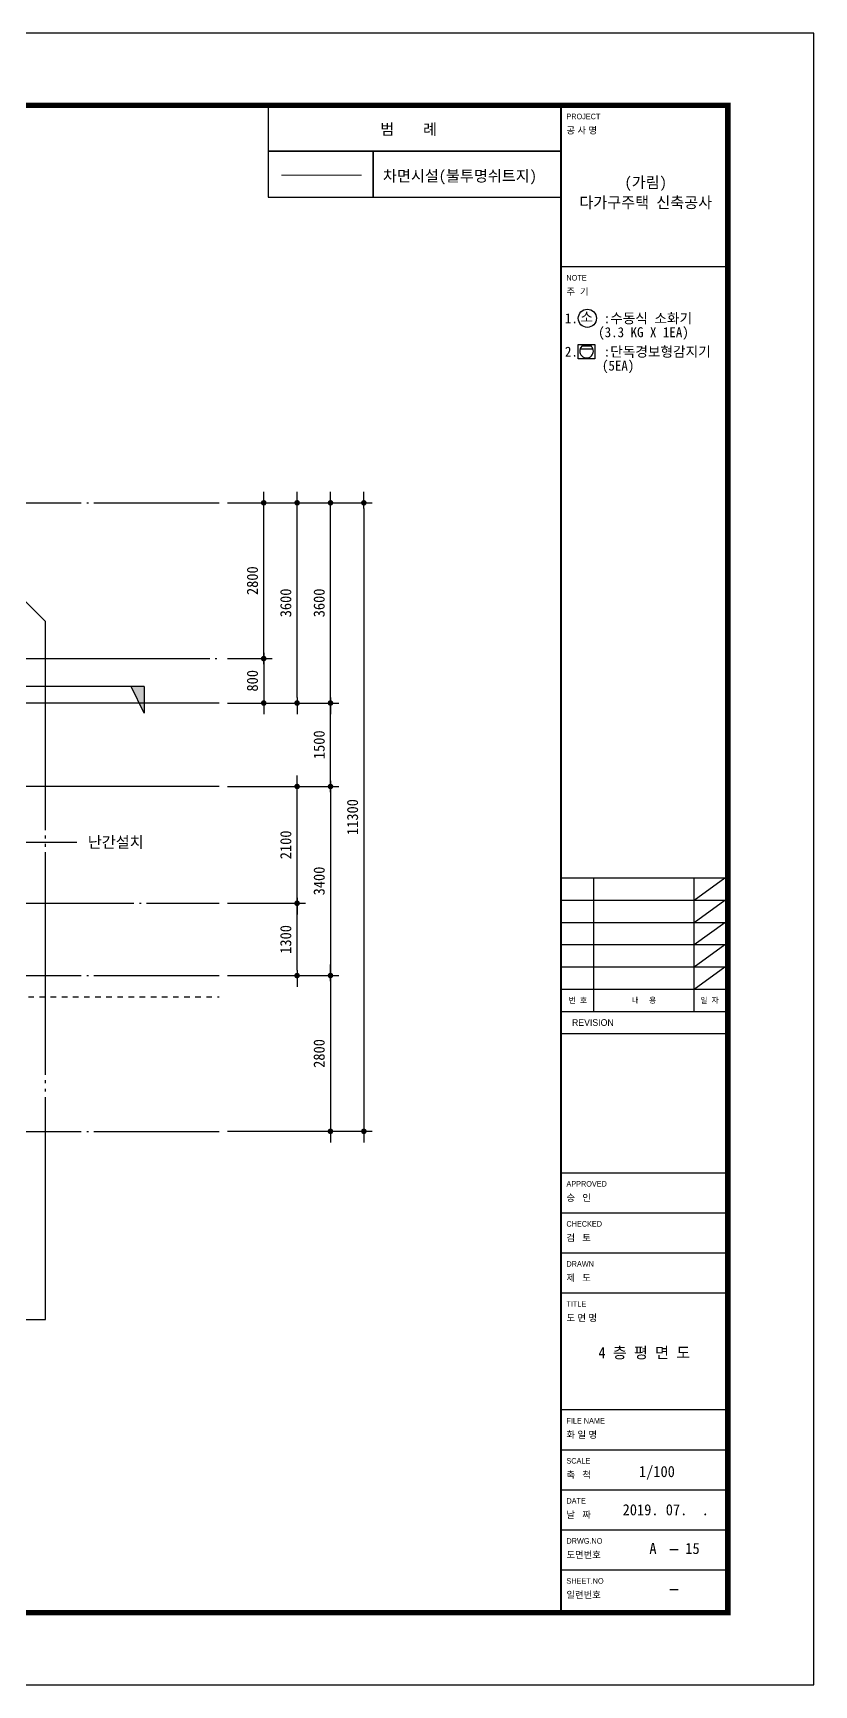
# Model space of a CAD drawing. Header units: millimetres. Extents: x 0 to 42050, y 0 to 29700.
# Drawn here: x 28011 to 42050, y 0 to 29700 of the extents above; entities that cross this region are included whole.
import ezdxf
from ezdxf.enums import TextEntityAlignment as Align

# ---------------------------------------------------------------- set-up
doc = ezdxf.new("R2010")
doc.units = ezdxf.units.MM
doc.header["$LTSCALE"] = 100
for name, pattern in [('CEN', [52.3, 50, -1, 0.3, -1]), ('DIV', [44, 40, -1, 0.5, -1, 0.5, -1]), ('HID', [2, 1, -1]), ('HIDDEN', [2, 1, -1]), ('HIDDEN2', [4.7625, 3.175, -1.5875])]:
    doc.linetypes.add(name, pattern=pattern)
for name, color, linetype in [('2SEC', 2, 'Continuous'), ('CEN', 1, 'CEN'), ('ETC', 6, 'Continuous'), ('LAND', 2, 'DIV'), ('ms_sb-건축한계선', 5, 'HIDDEN'), ('RXANNOT', 6, 'Continuous'), ('RXDIM', 7, 'Continuous'), ('RXLEADER', 7, 'Continuous'), ('TEXT', 3, 'Continuous'), ('WAL', 3, 'Continuous'), ('감지기', 2, 'Continuous'), ('글씨', 3, 'Continuous'), ('정남', 7, 'Continuous')]:
    doc.layers.add(name, color=color, linetype=linetype)
doc.styles.add('굴림체', font='')
doc.styles.add('울릉도L', font='')
doc.styles.get('굴림체').set_extended_font_data('GulimChe')
doc.styles.get('울릉도L').set_extended_font_data('hy울릉도l')
doc.dimstyles.new('NDIM 100', dxfattribs={"dimscale": 100, "dimtxt": 2, "dimasz": 1, "dimexe": 1.5, "dimexo": 1.5, "dimgap": 1, "dimtad": 1, "dimdec": 0, "dimtxsty": '굴림체', "dimblk1": '_RXDOT', "dimblk2": '_RXDOT', "dimsah": 1, "dimcen": 3, "dimclrd": 6, "dimclre": 6, "dimclrt": 3, "dimazin": 3, "dimtfac": 1, "dimtdec": 0, "dimtix": 1, "dimtmove": 2, "dimatfit": 3, "dimldrblk": '_RXDOT'})
doc.dimstyles.new('NDIM100', dxfattribs={"dimscale": 100, "dimtxt": 2, "dimasz": 1, "dimexe": 1.5, "dimexo": 1.5, "dimgap": 1, "dimtad": 1, "dimdec": 0, "dimtxsty": '굴림체', "dimblk1": '_RXDOT', "dimblk2": '_RXDOT', "dimsah": 1, "dimcen": 300, "dimdle": 300, "dimclrd": 6, "dimclre": 6, "dimclrt": 3, "dimazin": 3, "dimtfac": 1, "dimtix": 1, "dimtmove": 2, "dimatfit": 3, "dimldrblk": '_RXDOT'})

# ---------------------------------------------------------------- blocks, each defined once
blk = doc.blocks.new('A$C4838202B')
at = {"color": 3}
for p, q in [((750, 510), (810, 510)), ((750, 234.2), (810, 234.2)), ((750, 184.2), (810, 184.2)), ((750, 141), (810, 141)), ((750, 99), (810, 99))]:
    blk.add_line(p, q, dxfattribs=at)
at = {"color": 4}
for p, q in [((750, 290.2), (810, 290.2)), ((761.9, 242.2), (761.9, 290.2)), ((797.9, 242.2), (797.9, 290.2)), ((797.9, 282.2), (809, 290.2)), ((750, 282.2), (810, 282.2)), ((797.9, 274.2), (809, 282.2)), ((750, 274.2), (810, 274.2)), ((797.9, 266.2), (809, 274.2)), ((750, 266.2), (810, 266.2)), ((797.9, 258.2), (809, 266.2)), ((750, 258.2), (810, 258.2)), ((797.9, 250.2), (809, 258.2)), ((750, 250.2), (810, 250.2)), ((750.35, 242.2), (810, 242.2)), ((750, 169.8), (810, 169.8)), ((750, 155.4), (810, 155.4)), ((750, 84.6), (810, 84.6)), ((750, 70.2), (810, 70.2)), ((750, 55.8), (810, 55.8)), ((792.2, 48.6), (789.2, 48.6)), ((750, 41.4), (810, 41.4)), ((792.2, 34.2), (789.2, 34.2))]:
    blk.add_line(p, q, dxfattribs=at)
at = {"color": 2, "const_width": 2}
blk.add_lwpolyline([(32, 26), (810, 26), (810, 568), (32, 568)], close=True, dxfattribs=at)
at = {"color": 2, "const_width": 0.7}
blk.add_lwpolyline([(750, 568), (750, 26)], dxfattribs=at)
at = {"layer": 'DEFPOINTS'}
blk.add_lwpolyline([(0, 0), (841, 0), (841, 594), (0, 594)], close=True, dxfattribs=at)
at = {"color": 3, "style": '울릉도L'}
for s, height, p in [('PROJECT', 2, (752, 564)), ('NOTE', 2, (752, 506)), ('REVISION', 2.4, (754, 238.2)), ('APPROVED', 2, (752, 180.2)), ('CHECKED', 2, (752, 165.8)), ('DRAWN', 2, (752, 151.4)), ('TITLE', 2, (752, 137)), ('FILE NAME', 2, (752, 95)), ('SCALE', 2, (752, 80.6)), ('DATE', 2, (752, 66.2)), ('DRWG.NO', 2, (752, 51.8)), ('SHEET.NO', 2, (752, 37.4))]:
    blk.add_text(s, height=height, dxfattribs=at).set_placement(p, align=Align.MIDDLE_LEFT)
at = {"color": 6, "style": '울릉도L'}
for s, p in [('공 사 명', (752, 559)), ('주  기', (752, 501)), ('승   인', (752, 175.2)), ('검   토', (752, 160.8)), ('제   도', (752, 146.4)), ('도 면 명', (752, 132)), ('화 일 명', (752, 90)), ('축   척', (752, 75.6)), ('날   짜', (752, 61.2)), ('도면번호', (752, 46.8)), ('일련번호', (752, 32.4))]:
    blk.add_text(s, height=2.4, dxfattribs=at).set_placement(p, align=Align.MIDDLE_LEFT)
for s, p in [('번  호', (756.13, 246.2)), ('내     용', (779.9, 246.2)), ('일  자', (803.45, 246.2))]:
    blk.add_text(s, height=2, dxfattribs=at).set_placement(p, align=Align.MIDDLE_CENTER)
blk = doc.blocks.new('_RXDOT')
at = {"color": 0, "linetype": 'ByBlock'}
blk.add_line((-1, 0), (2, 0), dxfattribs=at)
at = {"color": 0, "linetype": 'ByBlock', "const_width": 0.5}
blk.add_lwpolyline([(-0.25, 0, 1), (0.25, 0, 1)], format="xyb", close=True, dxfattribs=at)
blk = doc.blocks.new('*D53')
at = {"layer": 'DEFPOINTS', "color": 0, "transparency": 16777216}
for p in [(31358, 18454), (31358, 17654), (32158, 17654)]:
    blk.add_point(p, dxfattribs=at)
at = {"layer": 'RXDIM', "color": 6, "lineweight": -2, "transparency": 16777216}
for p, q in [((31508, 18454), (32308, 18454)), ((32158, 18354), (32158, 17754)), ((31508, 17654), (32308, 17654))]:
    blk.add_line(p, q, dxfattribs=at)
at = {"layer": 'RXDIM', "color": 6, "lineweight": -2, "transparency": 16777216, "xscale": 100, "yscale": 100, "zscale": 100}
for p, rotation in [((32158, 18454), 90), ((32158, 17654), 270)]:
    blk.add_blockref('_RXDOT', p, dxfattribs=dict(at, rotation=rotation))
at = {"layer": 'RXDIM', "color": 3, "transparency": 16777216, "insert": (31955, 18054), "char_height": 200, "attachment_point": 5, "rotation": 90, "style": '굴림체'}
blk.add_mtext('\\A1;800', dxfattribs=at)
blk = doc.blocks.new('*D54')
at = {"layer": 'DEFPOINTS', "color": 0, "transparency": 16777216}
for p in [(31358, 16154), (31358, 12754), (33358, 12754)]:
    blk.add_point(p, dxfattribs=at)
at = {"layer": 'RXDIM', "color": 6, "lineweight": -2, "transparency": 16777216}
for p, q in [((31508, 16154), (33508, 16154)), ((33358, 16054), (33358, 12854)), ((31508, 12754), (33508, 12754))]:
    blk.add_line(p, q, dxfattribs=at)
at = {"layer": 'RXDIM', "color": 6, "lineweight": -2, "transparency": 16777216, "xscale": 100, "yscale": 100, "zscale": 100}
for p, rotation in [((33358, 16154), 90), ((33358, 12754), 270)]:
    blk.add_blockref('_RXDOT', p, dxfattribs=dict(at, rotation=rotation))
at = {"layer": 'RXDIM', "color": 3, "transparency": 16777216, "insert": (33155, 14454), "char_height": 200, "attachment_point": 5, "rotation": 90, "style": '굴림체'}
blk.add_mtext('\\A1;3400', dxfattribs=at)
blk = doc.blocks.new('*D55')
at = {"layer": 'DEFPOINTS', "color": 0, "transparency": 16777216}
for p in [(31358, 12754), (31358, 9954), (33358, 9954)]:
    blk.add_point(p, dxfattribs=at)
at = {"layer": 'RXDIM', "color": 6, "lineweight": -2, "transparency": 16777216}
for p, q in [((31508, 12754), (33508, 12754)), ((33358, 12654), (33358, 10054)), ((31508, 9954), (33508, 9954))]:
    blk.add_line(p, q, dxfattribs=at)
at = {"layer": 'RXDIM', "color": 6, "lineweight": -2, "transparency": 16777216, "xscale": 100, "yscale": 100, "zscale": 100}
for p, rotation in [((33358, 12754), 90), ((33358, 9954), 270)]:
    blk.add_blockref('_RXDOT', p, dxfattribs=dict(at, rotation=rotation))
at = {"layer": 'RXDIM', "color": 3, "transparency": 16777216, "insert": (33155, 11354), "char_height": 200, "attachment_point": 5, "rotation": 90, "style": '굴림체'}
blk.add_mtext('\\A1;2800', dxfattribs=at)
blk = doc.blocks.new('*D56')
at = {"layer": 'DEFPOINTS', "color": 0, "transparency": 16777216}
for p in [(31358, 21254), (31358, 9954), (33958, 9954)]:
    blk.add_point(p, dxfattribs=at)
at = {"layer": 'RXDIM', "color": 6, "lineweight": -2, "transparency": 16777216}
for p, q in [((31508, 21254), (34108, 21254)), ((33958, 21154), (33958, 10054)), ((31508, 9954), (34108, 9954))]:
    blk.add_line(p, q, dxfattribs=at)
at = {"layer": 'RXDIM', "color": 6, "lineweight": -2, "transparency": 16777216, "xscale": 100, "yscale": 100, "zscale": 100}
for p, rotation in [((33958, 21254), 90), ((33958, 9954), 270)]:
    blk.add_blockref('_RXDOT', p, dxfattribs=dict(at, rotation=rotation))
at = {"layer": 'RXDIM', "color": 3, "transparency": 16777216, "insert": (33755, 15604), "char_height": 200, "attachment_point": 5, "rotation": 90, "style": '굴림체'}
blk.add_mtext('\\A1;11300', dxfattribs=at)
blk = doc.blocks.new('*D57')
at = {"layer": 'DEFPOINTS', "color": 0, "transparency": 16777216}
for p in [(31358, 21254), (33358, 21254), (31358, 17654)]:
    blk.add_point(p, dxfattribs=at)
at = {"layer": 'RXDIM', "color": 6, "lineweight": -2, "transparency": 16777216}
for p, q in [((31508, 21254), (33508, 21254)), ((33358, 17754), (33358, 21154)), ((31508, 17654), (33508, 17654))]:
    blk.add_line(p, q, dxfattribs=at)
at = {"layer": 'RXDIM', "color": 6, "lineweight": -2, "transparency": 16777216, "xscale": 100, "yscale": 100, "zscale": 100}
for p, rotation in [((33358, 21254), 90), ((33358, 17654), 270)]:
    blk.add_blockref('_RXDOT', p, dxfattribs=dict(at, rotation=rotation))
at = {"layer": 'RXDIM', "color": 3, "transparency": 16777216, "insert": (33155, 19454), "char_height": 200, "attachment_point": 5, "rotation": 90, "style": '굴림체'}
blk.add_mtext('\\A1;3600', dxfattribs=at)
blk = doc.blocks.new('*D66')
at = {"layer": 'DEFPOINTS', "color": 0, "transparency": 16777216}
for p in [(31358, 17654), (33358, 17654), (31358, 16154)]:
    blk.add_point(p, dxfattribs=at)
at = {"layer": 'RXDIM', "color": 6, "lineweight": -2, "transparency": 16777216}
for p, q in [((31508, 17654), (33508, 17654)), ((33358, 16254), (33358, 17554)), ((31508, 16154), (33508, 16154))]:
    blk.add_line(p, q, dxfattribs=at)
at = {"layer": 'RXDIM', "color": 6, "lineweight": -2, "transparency": 16777216, "xscale": 100, "yscale": 100, "zscale": 100}
for p, rotation in [((33358, 17654), 90), ((33358, 16154), 270)]:
    blk.add_blockref('_RXDOT', p, dxfattribs=dict(at, rotation=rotation))
at = {"layer": 'RXDIM', "color": 3, "transparency": 16777216, "insert": (33155, 16904), "char_height": 200, "attachment_point": 5, "rotation": 90, "style": '굴림체'}
blk.add_mtext('\\A1;1500', dxfattribs=at)
blk = doc.blocks.new('*D27')
at = {"layer": 'DEFPOINTS', "color": 0, "transparency": 16777216}
for p in [(31358, 14054), (32758, 14054), (31358, 12754)]:
    blk.add_point(p, dxfattribs=at)
at = {"layer": 'RXDIM', "color": 6, "lineweight": -2, "transparency": 16777216}
for p, q in [((31508, 14054), (32908, 14054)), ((32758, 12854), (32758, 13954)), ((31508, 12754), (32908, 12754))]:
    blk.add_line(p, q, dxfattribs=at)
at = {"layer": 'RXDIM', "color": 6, "lineweight": -2, "transparency": 16777216, "xscale": 100, "yscale": 100, "zscale": 100}
for p, rotation in [((32758, 14054), 90), ((32758, 12754), 270)]:
    blk.add_blockref('_RXDOT', p, dxfattribs=dict(at, rotation=rotation))
at = {"layer": 'RXDIM', "color": 3, "transparency": 16777216, "insert": (32555, 13404), "char_height": 200, "attachment_point": 5, "rotation": 90, "style": '굴림체'}
blk.add_mtext('\\A1;1300', dxfattribs=at)
blk = doc.blocks.new('*D28')
at = {"layer": 'DEFPOINTS', "color": 0, "transparency": 16777216}
for p in [(31358, 16154), (32758, 16154), (31358, 14054)]:
    blk.add_point(p, dxfattribs=at)
at = {"layer": 'RXDIM', "color": 6, "lineweight": -2, "transparency": 16777216}
for p, q in [((31508, 16154), (32908, 16154)), ((32758, 14154), (32758, 16054)), ((31508, 14054), (32908, 14054))]:
    blk.add_line(p, q, dxfattribs=at)
at = {"layer": 'RXDIM', "color": 6, "lineweight": -2, "transparency": 16777216, "xscale": 100, "yscale": 100, "zscale": 100}
for p, rotation in [((32758, 16154), 90), ((32758, 14054), 270)]:
    blk.add_blockref('_RXDOT', p, dxfattribs=dict(at, rotation=rotation))
at = {"layer": 'RXDIM', "color": 3, "transparency": 16777216, "insert": (32555, 15104), "char_height": 200, "attachment_point": 5, "rotation": 90, "style": '굴림체'}
blk.add_mtext('\\A1;2100', dxfattribs=at)
blk = doc.blocks.new('ertkjelrky')
at = {"layer": 'LAND'}
blk.add_lwpolyline([(17000, -3536), (13464, 0), (0, 0), (0, -15436), (0, -16083), (17000, -16083)], close=True, dxfattribs=at)
at = {"layer": 'ms_sb-건축한계선', "linetype": 'HIDDEN2', "ltscale": 0.5}
for points in [[(16000, -16083), (16000, -3950), (13050, -1000), (0, -1000)], [(500, -1000), (500, -15583), (16000, -15583)]]:
    blk.add_lwpolyline(points, dxfattribs=at)
blk = doc.blocks.new('*D29')
at = {"layer": 'DEFPOINTS', "color": 0, "transparency": 16777216}
for p in [(31358, 21254), (32758, 21254), (31358, 17654)]:
    blk.add_point(p, dxfattribs=at)
at = {"layer": 'RXDIM', "color": 6, "lineweight": -2, "transparency": 16777216}
for p, q in [((31508, 21254), (32908, 21254)), ((32758, 17754), (32758, 21154)), ((31508, 17654), (32908, 17654))]:
    blk.add_line(p, q, dxfattribs=at)
at = {"layer": 'RXDIM', "color": 6, "lineweight": -2, "transparency": 16777216, "xscale": 100, "yscale": 100, "zscale": 100}
for p, rotation in [((32758, 21254), 90), ((32758, 17654), 270)]:
    blk.add_blockref('_RXDOT', p, dxfattribs=dict(at, rotation=rotation))
at = {"layer": 'RXDIM', "color": 3, "transparency": 16777216, "insert": (32555, 19454), "char_height": 200, "attachment_point": 5, "rotation": 90, "style": '굴림체'}
blk.add_mtext('\\A1;3600', dxfattribs=at)
blk = doc.blocks.new('rekjrltert')
at = {"layer": '감지기', "linetype": 'Continuous', "ltscale": 2}
for p, q in [((272, -84), (36, -84)), ((241, -30), (67, -30))]:
    blk.add_line(p, q, dxfattribs=at)
blk.add_lwpolyline([(0, 0), (300, 0), (300, -255), (0, -255)], close=True, dxfattribs=at)
blk.add_arc((154, -117), 122, 135, 45, dxfattribs=at)
blk = doc.blocks.new('*D32')
at = {"layer": 'DEFPOINTS', "color": 0, "transparency": 16777216}
for p in [(31358, 21254), (32158, 21254), (31358, 18454)]:
    blk.add_point(p, dxfattribs=at)
at = {"layer": 'RXDIM', "color": 6, "lineweight": -2, "transparency": 16777216}
for p, q in [((31508, 21254), (32308, 21254)), ((32158, 18554), (32158, 21154)), ((31508, 18454), (32308, 18454))]:
    blk.add_line(p, q, dxfattribs=at)
at = {"layer": 'RXDIM', "color": 6, "lineweight": -2, "transparency": 16777216, "xscale": 100, "yscale": 100, "zscale": 100}
for p, rotation in [((32158, 21254), 90), ((32158, 18454), 270)]:
    blk.add_blockref('_RXDOT', p, dxfattribs=dict(at, rotation=rotation))
at = {"layer": 'RXDIM', "color": 3, "transparency": 16777216, "insert": (31955, 19854), "char_height": 200, "attachment_point": 5, "rotation": 90, "style": '굴림체'}
blk.add_mtext('\\A1;2800', dxfattribs=at)
blk = doc.blocks.new('단면표시')
at = {"layer": '2SEC', "color": 2}
blk.add_lwpolyline([(54172, 16194), (54062, 16194), (54439, 16571), (54816, 16194), (54706, 16194)], dxfattribs=at)
blk.add_circle((54439, 16194), 267, dxfattribs=at)
for points in [[(54172, 16194), (54062, 16194), (54193, 16296), (54250, 16382)], [(54439, 16460), (54439, 16571), (54337, 16440), (54250, 16382)], [(54439, 16460), (54439, 16571), (54541, 16440), (54627, 16382)], [(54706, 16194), (54816, 16194), (54685, 16296), (54627, 16382)]]:
    blk.add_solid(points, dxfattribs=at)
blk = doc.blocks.new('eksdua')
at = {"layer": '2SEC'}
for points in [[(0, 7165), (-479, 7165), (0, 6930)], [(8500, 7165), (8021, 7165), (8500, 6930)], [(15176, 0), (15176, -479), (14941, 0)]]:
    blk.add_hatch(color=256, dxfattribs=at).paths.add_polyline_path(points)
blk.add_line((15176, 0), (-4587, 0), dxfattribs=at)
for points in [[(0, -12098), (0, 7165), (-479, 7165), (0, 6930)], [(8500, 7165), (8021, 7165), (8500, 6930)], [(8500, 7165), (8500, -12098)], [(15176, 0), (15176, -479), (14941, 0)]]:
    blk.add_lwpolyline(points, dxfattribs=at)
at = {"layer": '2SEC', "yscale": 1.200000000000727}
for p, xscale, zscale, rotation in [((-70233, 19432), -1.200000000004365, 1.199999999999999, 180), ((19432, -77745), 1.200000000000727, 1.200000000000727, 90), ((27932, -77745), 1.200000000000727, 1.200000000000727, 90)]:
    blk.add_blockref('단면표시', p, dxfattribs=dict(at, xscale=xscale, zscale=zscale, rotation=rotation))
at = {"layer": 'RXANNOT', "color": 3, "style": '굴림체'}
for s, p in [('단3', (-4907, 0)), ('단1', (0, -12418)), ('단2', (8500, -12418))]:
    blk.add_text(s, height=200, dxfattribs=at).set_placement(p, align=Align.MIDDLE)
blk = doc.blocks.new('*B72', base_point=(27205, 15154))
at = {"layer": 'RXLEADER', "color": 6, "const_width": 50}
blk.add_lwpolyline([(27180, 15154, 1), (27230, 15154, 1)], format="xyb", close=True, dxfattribs=at)
at = {"layer": 'RXLEADER', "color": 6}
blk.add_lwpolyline([(27255, 15154), (28795, 15154)], dxfattribs=at)
at = {"layer": 'RXANNOT', "color": 3, "style": '굴림체'}
blk.add_text('난간설치', height=200, dxfattribs=at).set_placement((28995, 15154), align=Align.MIDDLE_LEFT)

msp = doc.modelspace()

# ---------------------------------------------------------------- linework, layer by layer
msp.add_line((32238, 26751.3), (37500, 26751.3))
for points in [[(37500, 28400), (1600, 28400), (1600, 1300), (37500, 1300)], [(32238, 27575.6), (37500, 27575.6), (37500, 28400), (32238, 28400)], [(32238, 26751.3), (34124.3, 26751.3), (34124.3, 27575.6), (32238, 27575.6)], [(34124.3, 26751.3), (37500, 26751.3), (37500, 27575.6), (34124.3, 27575.6)]]:
    msp.add_lwpolyline(points, close=True)
at = {"color": 10, "linetype": 'HID', "const_width": 20}
msp.add_lwpolyline([(32476, 27146.3), (33918.7, 27146.3)], dxfattribs=at)
at = {"layer": 'CEN'}
for p, q in [((8185.2, 21253.7), (31357.6, 21253.7)), ((26186.7, 18453.7), (31357.6, 18453.7)), ((31357.6, 17653.7), (8185.2, 17653.7)), ((31357.6, 16153.7), (8185.2, 16153.7)), ((14361.9, 14053.7), (31357.6, 14053.7)), ((8185.2, 12753.7), (31357.6, 12753.7)), ((8185.2, 9953.7), (31357.6, 9953.7))]:
    msp.add_line(p, q, dxfattribs=at)
at = {"layer": 'ETC'}
msp.add_circle((37976.4, 24571.2), 162.6, dxfattribs=at)
at = {"layer": '정남', "linetype": 'HID'}
msp.add_line((9527.6, 12374), (31357.6, 12374), dxfattribs=at)

# ---------------------------------------------------------------- block references
at = {"xscale": 50, "yscale": 50, "zscale": 50}
msp.add_blockref('A$C4838202B', (0, 0), dxfattribs=at)
at = {"layer": '2SEC'}
msp.add_blockref('eksdua', (14835.2, 17953.7), dxfattribs=at)
at = {"layer": 'RXLEADER', "color": 6}
msp.add_blockref('*B72', (27205.2, 15153.7), dxfattribs=at)
at = {"layer": 'WAL'}
msp.add_blockref('ertkjelrky', (11235.2, 22653.7), dxfattribs=at)
at = {"layer": '감지기'}
msp.add_blockref('rekjrltert', (37808.9, 24098.7), dxfattribs=at)

# ---------------------------------------------------------------- texts
at = {"layer": 'TEXT', "style": '굴림체'}
for s, p in [('(가림)', (39025.6, 27014)), ('다가구주택 신축공사', (39025.6, 26654)), ('4 층 평 면 도', (39000, 5973.8)), ('1/100', (39226.7, 3837.3))]:
    msp.add_text(s, height=200, dxfattribs=at).set_placement(p, align=Align.MIDDLE_CENTER)
msp.add_text('2019. 07.  .', height=200, dxfattribs=at).set_placement((40161.1, 3150), align=Align.MIDDLE_RIGHT)
msp.add_text('A    15', height=200, dxfattribs=at).set_placement((39091, 2355))
at = {"layer": '글씨', "style": '굴림체'}
for s, p in [('범    례', (34253.7, 27870.1)), ('차면시설(불투명쉬트지)', (34301, 27031.4))]:
    msp.add_text(s, height=200, dxfattribs=at).set_placement(p)
for s, p in [('1.    :수동식 소화기', (37572.6, 24571.2)), ('소', (37850.7, 24594.2)), ('(3.3 KG X 1EA)', (38171.1, 24321.2)), ('2.    :단독경보형감지기', (37572.6, 23971.2)), ('(5EA)', (38238.6, 23721.2))]:
    msp.add_text(s, height=180, dxfattribs=at).set_placement(p, align=Align.MIDDLE_LEFT)

# ---------------------------------------------------------------- dimensions: what is measured, and where the dimension line sits
at = {"layer": 'RXDIM'}
for base, p1, p2, picture, middle in [((33957.6, 9953.7), (31357.6, 21253.7), (31357.6, 9953.7), '*D56', (33754.9, 15603.7)), ((33357.6, 21253.7), (31357.6, 17653.7), (31357.6, 21253.7), '*D57', (33155.3, 19453.7)), ((32757.6, 21253.7), (31357.6, 17653.7), (31357.6, 21253.7), '*D29', (32555.3, 19453.7)), ((32157.6, 17653.7), (31357.6, 18453.7), (31357.6, 17653.7), '*D53', (31955.3, 18053.7)), ((33357.6, 17653.7), (31357.6, 16153.7), (31357.6, 17653.7), '*D66', (33154.9, 16903.7)), ((33357.6, 12753.7), (31357.6, 16153.7), (31357.6, 12753.7), '*D54', (33155.1, 14453.7)), ((32757.6, 16153.7), (31357.6, 14053.7), (31357.6, 16153.7), '*D28', (32554.9, 15103.7)), ((32757.6, 14053.7), (31357.6, 12753.7), (31357.6, 14053.7), '*D27', (32554.9, 13403.7)), ((33357.6, 9953.7), (31357.6, 12753.7), (31357.6, 9953.7), '*D55', (33155.3, 11353.7))]:
    dim = msp.add_linear_dim(base=base, p1=p1, p2=p2, angle=90, dimstyle='NDIM 100', dxfattribs=at)
    dim.commit()
    dim.dimension.update_dxf_attribs({"geometry": picture, "text_midpoint": middle})
dim = msp.add_linear_dim(base=(32157.6, 21253.7), p1=(31357.6, 18453.7), p2=(31357.6, 21253.7), angle=90, dimstyle='NDIM100', override={"dimzin": 8}, dxfattribs=at)
dim.commit()
dim.dimension.update_dxf_attribs({"geometry": '*D32', "text_midpoint": (31955.3, 19853.7)})

doc.saveas('drawing.dxf')
